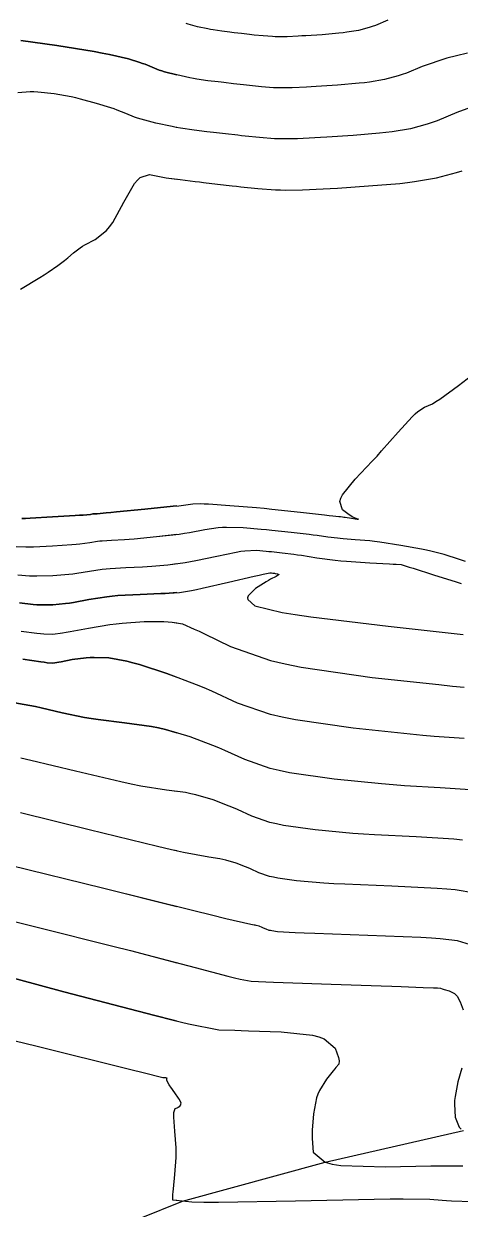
# Model space of a CAD drawing. Header units: metres. Extents: x 837475 to 838479, y 1189012 to 1191015.
# Drawn here: x 837866.5 to 837890.5, y 1190146 to 1190211.1 of the extents above; entities that cross this region are included whole.
import ezdxf

# ---------------------------------------------------------------- set-up
doc = ezdxf.new("R2010")
doc.units = ezdxf.units.M
doc.header["$LTSCALE"] = 0.3
for name, color, linetype in [('COTAS 10', 1, 'Continuous'), ('COTAS INT', 252, 'Continuous'), ('DRENAJE', 5, 'Continuous')]:
    doc.layers.add(name, color=color, linetype=linetype)

msp = doc.modelspace()

# ---------------------------------------------------------------- linework, layer by layer
at = {"layer": 'COTAS 10'}
for points in [[(837866.408, 1190183.908), (837866.613, 1190183.916), (837866.86, 1190183.928), (837868.096, 1190183.995), (837869.33, 1190184.07), (837869.575, 1190184.087), (837869.779, 1190184.101), (837870.169, 1190184.138), (837870.297, 1190184.158), (837870.336, 1190184.162), (837870.377, 1190184.166), (837870.536, 1190184.175), (837871.042, 1190184.216), (837871.301, 1190184.24), (837871.612, 1190184.27), (837873.162, 1190184.421), (837874.713, 1190184.58), (837875.024, 1190184.614), (837875.284, 1190184.643), (837875.794, 1190184.713), (837876.214, 1190184.725), (837876.416, 1190184.719), (837876.656, 1190184.707), (837877.835, 1190184.63), (837879.298, 1190184.509), (837879.717, 1190184.47), (837880.142, 1190184.429), (837881.726, 1190184.261), (837883.037, 1190184.113), (837883.29, 1190184.084), (837883.494, 1190184.061), (837883.834, 1190184.022), (837883.863, 1190184.018), (837883.881, 1190184.016), (837883.918, 1190184.014), (837884.035, 1190183.998), (837884.096, 1190183.989), (837884.168, 1190183.978), (837884.528, 1190183.921), (837884.839, 1190183.874), (837884.88, 1190183.87), (837884.901, 1190183.87), (837884.815, 1190183.899), (837884.563, 1190184.007), (837884.48, 1190184.056), (837884.39, 1190184.114), (837884.02, 1190184.392), (837883.878, 1190184.852), (837883.934, 1190185.024), (837884.03, 1190185.215), (837884.721, 1190186.066), (837885.666, 1190187.058), (837885.924, 1190187.337), (837886.18, 1190187.618), (837887.09, 1190188.651), (837887.858, 1190189.498), (837888.025, 1190189.661), (837888.172, 1190189.793), (837888.539, 1190190.016), (837888.968, 1190190.213), (837889.155, 1190190.33), (837889.372, 1190190.473), (837890.399, 1190191.216), (837891.835, 1190192.312)], [(837874.92346, 1190184.60301), (837874.713, 1190184.58), (837873.162, 1190184.421), (837871.612, 1190184.27), (837871.301, 1190184.24), (837871.042, 1190184.216), (837870.536, 1190184.175), (837870.377, 1190184.166), (837870.336, 1190184.162), (837870.297, 1190184.158), (837870.169, 1190184.138), (837869.779, 1190184.101), (837869.575, 1190184.087), (837869.33, 1190184.07), (837868.096, 1190183.995), (837866.86, 1190183.928), (837866.613, 1190183.916), (837866.408, 1190183.908)], [(837866.45, 1190176.183), (837867.442, 1190176.038), (837867.638, 1190176.011), (837867.801, 1190175.99), (837868.109, 1190175.958), (837868.326, 1190175.992), (837868.432, 1190176.011), (837868.557, 1190176.035), (837869.175, 1190176.157), (837869.938, 1190176.263), (837870.154, 1190176.276), (837870.373, 1190176.283), (837871.183, 1190176.25), (837872.175, 1190176.072), (837872.509, 1190175.986), (837872.869, 1190175.886), (837874.381, 1190175.393), (837874.92346, 1190175.18803)], [(837890.722, 1190171.828), (837889.07, 1190171.939), (837888.444, 1190171.994), (837887.745, 1190172.061), (837884.611, 1190172.391), (837881.441, 1190172.845), (837880.718, 1190172.991), (837880.064, 1190173.144), (837878.263, 1190173.768), (837876.84, 1190174.43), (837876.424, 1190174.607), (837875.998, 1190174.782), (837874.381, 1190175.393), (837872.869, 1190175.886), (837872.509, 1190175.986), (837872.175, 1190176.072), (837871.183, 1190176.25), (837870.373, 1190176.283), (837870.154, 1190176.276), (837869.938, 1190176.263), (837869.175, 1190176.157), (837868.557, 1190176.035), (837868.432, 1190176.011), (837868.326, 1190175.992), (837868.109, 1190175.958), (837867.801, 1190175.99), (837867.638, 1190176.011), (837867.442, 1190176.038), (837866.45, 1190176.183)], [(837863.621, 1190162.366), (837867.324, 1190161.447), (837871.41, 1190160.42), (837872.378, 1190160.174), (837873.275, 1190159.944), (837874.92346, 1190159.51199)], [(837863.621, 1190162.366), (837867.324, 1190161.447), (837871.41, 1190160.42), (837872.378, 1190160.174), (837873.275, 1190159.944), (837875.927, 1190159.249), (837877.73, 1190158.775), (837878.093, 1190158.685), (837878.396, 1190158.611), (837878.999, 1190158.492), (837879.807, 1190158.465), (837880.24, 1190158.45), (837880.764, 1190158.432), (837883.413, 1190158.336), (837886.159, 1190158.238), (837886.744, 1190158.217), (837887.253, 1190158.199), (837888.458, 1190158.156), (837889.036, 1190158.134), (837889.15, 1190158.129), (837889.243, 1190158.124), (837889.412, 1190158.109), (837889.509, 1190158.08), (837889.557, 1190158.066), (837889.613, 1190158.049), (837889.893, 1190157.966), (837890.192, 1190157.812), (837890.26, 1190157.75), (837890.322, 1190157.68), (837890.496, 1190157.358), (837890.655, 1190156.922)], [(837890.587, 1190153.719), (837890.364, 1190152.961), (837890.213, 1190152.155), (837890.192, 1190151.942), (837890.18, 1190151.734), (837890.211, 1190151.021), (837890.439, 1190150.476), (837890.551, 1190150.373)]]:
    msp.add_lwpolyline(points, dxfattribs=at)
at = {"layer": 'COTAS INT'}
for points in [[(837886.515, 1190211.281), (837885.839, 1190210.997), (837885.662, 1190210.933), (837885.49, 1190210.875), (837884.907, 1190210.719), (837884.266, 1190210.613), (837884.056, 1190210.587), (837883.833, 1190210.562), (837882.914, 1190210.484), (837882.004, 1190210.425), (837881.786, 1190210.412), (837881.584, 1190210.4), (837880.98, 1190210.371), (837880.47, 1190210.366), (837880.328, 1190210.369), (837880.185, 1190210.375), (837879.666, 1190210.413), (837879.167, 1190210.464), (837879.037, 1190210.478), (837878.91, 1190210.492), (837878.482, 1190210.54), (837878.068, 1190210.589), (837877.95, 1190210.603), (837877.831, 1190210.617), (837877.39, 1190210.671), (837876.912, 1190210.743), (837876.771, 1190210.769), (837876.625, 1190210.797), (837876.065, 1190210.919), (837875.547, 1190211.053), (837875.428, 1190211.089)], [(837866.35, 1190210.173), (837868.336, 1190209.894), (837870.373, 1190209.559), (837870.823, 1190209.476), (837871.224, 1190209.399), (837872.26, 1190209.157), (837872.895, 1190208.958), (837873.042, 1190208.907), (837873.177, 1190208.858), (837873.563, 1190208.696), (837873.957, 1190208.54), (837874.097, 1190208.495), (837874.251, 1190208.449), (837874.92, 1190208.276), (837874.92346, 1190208.27524)], [(837890.895, 1190209.461), (837890.296, 1190209.323), (837889.765, 1190209.19), (837888.411, 1190208.743), (837887.538, 1190208.376), (837887.31, 1190208.293), (837887.088, 1190208.219), (837886.336, 1190208.017), (837885.507, 1190207.88), (837885.237, 1190207.847), (837884.949, 1190207.815), (837883.762, 1190207.714), (837882.587, 1190207.637), (837882.306, 1190207.62), (837882.045, 1190207.605), (837881.265, 1190207.568), (837880.607, 1190207.561), (837880.423, 1190207.565), (837880.239, 1190207.573), (837879.569, 1190207.622), (837878.924, 1190207.688), (837878.756, 1190207.706), (837878.593, 1190207.724), (837878.04, 1190207.786), (837877.506, 1190207.849), (837877.354, 1190207.867), (837877.2, 1190207.886), (837876.63, 1190207.955), (837876.014, 1190208.048), (837875.831, 1190208.081), (837875.643, 1190208.117), (837874.92, 1190208.276), (837874.251, 1190208.449), (837874.097, 1190208.495), (837873.957, 1190208.54), (837873.563, 1190208.696), (837873.177, 1190208.858), (837873.042, 1190208.907), (837872.895, 1190208.958), (837872.26, 1190209.157), (837871.224, 1190209.399), (837870.823, 1190209.476), (837870.373, 1190209.559), (837868.336, 1190209.894), (837866.35, 1190210.173)], [(837891.605, 1190206.688), (837890.308, 1190206.204), (837889.238, 1190205.755), (837888.959, 1190205.653), (837888.687, 1190205.562), (837887.765, 1190205.315), (837886.749, 1190205.148), (837886.418, 1190205.106), (837886.065, 1190205.067), (837884.61, 1190204.943), (837883.17, 1190204.849), (837882.826, 1190204.829), (837882.506, 1190204.811), (837881.55, 1190204.765), (837880.744, 1190204.756), (837880.519, 1190204.762), (837880.293, 1190204.77), (837879.472, 1190204.831), (837878.682, 1190204.912), (837878.476, 1190204.934), (837878.275, 1190204.956), (837877.598, 1190205.032), (837876.943, 1190205.109), (837876.757, 1190205.132), (837876.569, 1190205.154), (837875.87, 1190205.24), (837875.115, 1190205.353), (837874.891, 1190205.394), (837874.66, 1190205.438), (837873.774, 1190205.632), (837872.955, 1190205.844), (837872.766, 1190205.901), (837872.594, 1190205.956), (837872.112, 1190206.147), (837871.639, 1190206.346), (837871.474, 1190206.406), (837871.293, 1190206.468), (837870.515, 1190206.712), (837869.623, 1190206.95), (837869.37, 1190207.008), (837869.115, 1190207.063), (837868.172, 1190207.233), (837867.285, 1190207.332), (837867.064, 1190207.342), (837866.855, 1190207.344), (837866.189, 1190207.289)], [(837874.92346, 1190205.38806), (837874.891, 1190205.394), (837874.66, 1190205.438), (837873.774, 1190205.632), (837872.955, 1190205.844), (837872.766, 1190205.901), (837872.594, 1190205.956), (837872.112, 1190206.147), (837871.639, 1190206.346), (837871.474, 1190206.406), (837871.293, 1190206.468), (837870.515, 1190206.712), (837869.623, 1190206.95), (837869.37, 1190207.008), (837869.115, 1190207.063), (837868.172, 1190207.233), (837867.285, 1190207.332), (837867.064, 1190207.342), (837866.855, 1190207.344), (837866.189, 1190207.289)], [(837866.337, 1190196.501), (837867.398, 1190197.153), (837867.633, 1190197.301), (837867.842, 1190197.435), (837868.383, 1190197.8), (837868.742, 1190198.074), (837868.837, 1190198.15), (837868.929, 1190198.227), (837869.243, 1190198.502), (837869.607, 1190198.782), (837869.73, 1190198.86), (837869.864, 1190198.939), (837870.429, 1190199.229), (837871.055, 1190199.721), (837871.228, 1190199.928), (837871.399, 1190200.165), (837872.016, 1190201.276), (837872.603, 1190202.307), (837872.757, 1190202.494), (837872.907, 1190202.638), (837873.415, 1190202.802), (837873.969, 1190202.69), (837874.147, 1190202.66), (837874.336, 1190202.63), (837875.11, 1190202.524), (837875.937, 1190202.423), (837876.16, 1190202.396), (837876.381, 1190202.369), (837877.156, 1190202.278), (837877.958, 1190202.187), (837878.195, 1190202.162), (837878.439, 1190202.136), (837879.375, 1190202.04), (837880.347, 1190201.968), (837880.614, 1190201.958), (837880.881, 1190201.951), (837881.835, 1190201.961), (837882.968, 1190202.016), (837883.346, 1190202.037), (837883.753, 1190202.062), (837885.459, 1190202.173), (837887.181, 1190202.319), (837887.599, 1190202.366), (837887.991, 1190202.415), (837889.193, 1190202.613), (837890.285, 1190202.906), (837890.607, 1190203.014)], [(837866.337, 1190196.501), (837867.398, 1190197.153), (837867.633, 1190197.301), (837867.842, 1190197.435), (837868.383, 1190197.8), (837868.742, 1190198.074), (837868.837, 1190198.15), (837868.929, 1190198.227), (837869.243, 1190198.502), (837869.607, 1190198.782), (837869.73, 1190198.86), (837869.864, 1190198.939), (837870.429, 1190199.229), (837871.055, 1190199.721), (837871.228, 1190199.928), (837871.399, 1190200.165), (837872.016, 1190201.276), (837872.603, 1190202.307), (837872.757, 1190202.494), (837872.907, 1190202.638), (837873.415, 1190202.802), (837873.969, 1190202.69), (837874.147, 1190202.66), (837874.336, 1190202.63), (837874.92346, 1190202.54955)], [(837890.784, 1190181.556), (837890.464, 1190181.659), (837889.62, 1190181.93), (837888.889, 1190182.124), (837888.64, 1190182.178), (837888.37, 1190182.234), (837887.23, 1190182.436), (837886.071, 1190182.609), (837885.79, 1190182.645), (837885.526, 1190182.676), (837884.719, 1190182.746), (837884.069, 1190182.791), (837883.904, 1190182.806), (837883.745, 1190182.822), (837883.228, 1190182.89), (837882.631, 1190182.975), (837882.422, 1190183.002), (837882.195, 1190183.031), (837881.215, 1190183.145), (837880.138, 1190183.259), (837879.849, 1190183.287), (837879.565, 1190183.314), (837878.571, 1190183.396), (837877.658, 1190183.422), (837877.424, 1190183.413), (837877.198, 1190183.397), (837876.453, 1190183.281), (837875.625, 1190183.123), (837875.348, 1190183.081), (837875.05, 1190183.04), (837873.799, 1190182.897), (837872.576, 1190182.783), (837872.296, 1190182.76), (837872.04, 1190182.74), (837871.329, 1190182.698), (837870.814, 1190182.668), (837870.683, 1190182.656), (837870.557, 1190182.642), (837870.144, 1190182.576), (837869.599, 1190182.501), (837869.39, 1190182.48), (837869.156, 1190182.46), (837868.098, 1190182.387), (837867.048, 1190182.34), (837866.818, 1190182.335), (837866.615, 1190182.334), (837866.099, 1190182.362)], [(837874.92346, 1190183.02554), (837873.799, 1190182.897), (837872.576, 1190182.783), (837872.296, 1190182.76), (837872.04, 1190182.74), (837871.329, 1190182.698), (837870.814, 1190182.668), (837870.683, 1190182.656), (837870.557, 1190182.642), (837870.144, 1190182.576), (837869.599, 1190182.501), (837869.39, 1190182.48), (837869.156, 1190182.46), (837868.098, 1190182.387), (837867.048, 1190182.34), (837866.818, 1190182.335), (837866.615, 1190182.334), (837866.099, 1190182.362)], [(837866.187, 1190180.817), (837866.822, 1190180.76), (837867.023, 1190180.754), (837867.237, 1190180.752), (837868.101, 1190180.78), (837868.982, 1190180.85), (837869.205, 1190180.874), (837869.419, 1190180.901), (837870.119, 1190181.015), (837870.817, 1190181.125), (837871.03, 1190181.149), (837871.251, 1190181.17), (837872.121, 1190181.22), (837873.038, 1190181.263), (837873.29, 1190181.279), (837873.541, 1190181.296), (837874.436, 1190181.373), (837875.387, 1190181.499), (837875.672, 1190181.548), (837875.967, 1190181.603), (837877.112, 1190181.848), (837878.183, 1190182.069), (837878.432, 1190182.108), (837878.659, 1190182.137), (837879.306, 1190182.162), (837879.831, 1190182.118), (837879.982, 1190182.105), (837880.134, 1190182.09), (837880.703, 1190182.03), (837881.352, 1190181.948), (837881.555, 1190181.92), (837881.768, 1190181.889), (837882.623, 1190181.758), (837883.628, 1190181.626), (837883.936, 1190181.594), (837884.256, 1190181.565), (837885.521, 1190181.478), (837886.606, 1190181.42), (837886.814, 1190181.409), (837886.981, 1190181.4), (837887.25, 1190181.385), (837887.528, 1190181.298), (837887.701, 1190181.243), (837887.915, 1190181.174), (837889.037, 1190180.817), (837890.266, 1190180.425), (837890.548, 1190180.335)], [(837866.187, 1190180.817), (837866.822, 1190180.76), (837867.023, 1190180.754), (837867.237, 1190180.752), (837868.101, 1190180.78), (837868.982, 1190180.85), (837869.205, 1190180.874), (837869.419, 1190180.901), (837870.119, 1190181.015), (837870.817, 1190181.125), (837871.03, 1190181.149), (837871.251, 1190181.17), (837872.121, 1190181.22), (837873.038, 1190181.263), (837873.29, 1190181.279), (837873.541, 1190181.296), (837874.436, 1190181.373), (837874.92346, 1190181.43758)], [(837866.275, 1190179.272), (837867.028, 1190179.186), (837867.228, 1190179.173), (837867.425, 1190179.165), (837868.104, 1190179.173), (837868.808, 1190179.239), (837869.02, 1190179.268), (837869.239, 1190179.3), (837870.095, 1190179.454), (837871.077, 1190179.609), (837871.376, 1190179.643), (837871.688, 1190179.672), (837872.913, 1190179.743), (837874.037, 1190179.786), (837874.284, 1190179.798), (837874.505, 1190179.809), (837875.073, 1190179.849), (837875.724, 1190179.959), (837875.996, 1190180.015), (837876.309, 1190180.082), (837877.771, 1190180.416), (837879.168, 1190180.741), (837879.439, 1190180.803), (837879.66, 1190180.852), (837880.042, 1190180.928), (837880.098, 1190180.923), (837880.114, 1190180.922), (837880.13, 1190180.92), (837880.191, 1190180.914), (837880.27, 1190180.904), (837880.298, 1190180.9), (837880.328, 1190180.895), (837880.459, 1190180.875), (837880.535, 1190180.838), (837880.532, 1190180.823), (837880.517, 1190180.807), (837880.374, 1190180.729), (837880.073, 1190180.572), (837879.958, 1190180.505), (837879.829, 1190180.428), (837879.252, 1190180.065), (837878.839, 1190179.659), (837878.814, 1190179.554), (837878.828, 1190179.453), (837879.201, 1190179.118), (837880.706, 1190178.756), (837881.433, 1190178.639), (837882.295, 1190178.513), (837886.532, 1190177.996), (837890.658, 1190177.539)], [(837874.92346, 1190179.83847), (837874.505, 1190179.809), (837874.284, 1190179.798), (837874.037, 1190179.786), (837872.913, 1190179.743), (837871.688, 1190179.672), (837871.376, 1190179.643), (837871.077, 1190179.609), (837870.095, 1190179.454), (837869.239, 1190179.3), (837869.02, 1190179.268), (837868.808, 1190179.239), (837868.104, 1190179.173), (837867.425, 1190179.165), (837867.228, 1190179.173), (837867.028, 1190179.186), (837866.275, 1190179.272)], [(837866.362, 1190177.727), (837867.235, 1190177.612), (837867.433, 1190177.592), (837867.613, 1190177.577), (837868.107, 1190177.566), (837868.634, 1190177.629), (837868.835, 1190177.661), (837869.059, 1190177.7), (837870.07, 1190177.893), (837871.249, 1190178.09), (837871.58, 1190178.131), (837871.914, 1190178.167), (837873.134, 1190178.246), (837874.205, 1190178.252), (837874.444, 1190178.241), (837874.658, 1190178.224), (837874.92346, 1190178.1739)], [(837866.362, 1190177.727), (837867.235, 1190177.612), (837867.433, 1190177.592), (837867.613, 1190177.577), (837868.107, 1190177.566), (837868.634, 1190177.629), (837868.835, 1190177.661), (837869.059, 1190177.7), (837870.07, 1190177.893), (837871.249, 1190178.09), (837871.58, 1190178.131), (837871.914, 1190178.167), (837873.134, 1190178.246), (837874.205, 1190178.252), (837874.444, 1190178.241), (837874.658, 1190178.224), (837875.225, 1190178.117), (837875.877, 1190177.839), (837876.145, 1190177.714), (837876.451, 1190177.569), (837877.871, 1190176.872), (837880.078, 1190176.108), (837880.88, 1190175.92), (837881.765, 1190175.742), (837885.651, 1190175.185), (837889.324, 1190174.786), (837890.075, 1190174.708), (837890.711, 1190174.645)], [(837865.71, 1190173.84), (837866.838, 1190173.639), (837867.152, 1190173.576), (837867.468, 1190173.51), (837868.62, 1190173.243), (837869.849, 1190172.982), (837870.215, 1190172.921), (837870.592, 1190172.863), (837872.043, 1190172.692), (837873.522, 1190172.487), (837873.916, 1190172.408), (837874.304, 1190172.32), (837874.92346, 1190172.13656)], [(837891.05, 1190168.998), (837889.397, 1190169.124), (837887.429, 1190169.233), (837886.813, 1190169.281), (837886.166, 1190169.336), (837883.571, 1190169.597), (837881.116, 1190169.949), (837880.556, 1190170.061), (837880.05, 1190170.18), (837878.655, 1190170.664), (837877.552, 1190171.176), (837877.23, 1190171.314), (837876.901, 1190171.449), (837875.648, 1190171.922), (837874.304, 1190172.32), (837873.916, 1190172.408), (837873.522, 1190172.487), (837872.043, 1190172.692), (837870.592, 1190172.863), (837870.215, 1190172.921), (837869.849, 1190172.982), (837868.62, 1190173.243), (837867.468, 1190173.51), (837867.152, 1190173.576), (837866.838, 1190173.639), (837865.71, 1190173.84)], [(837874.92346, 1190168.91898), (837874.359, 1190168.997), (837872.936, 1190169.217), (837872.42, 1190169.32), (837871.851, 1190169.441), (837869.358, 1190170.029), (837866.9, 1190170.626), (837866.353, 1190170.752)], [(837890.616, 1190166.247), (837890.143, 1190166.296), (837888.071, 1190166.419), (837885.789, 1190166.527), (837885.182, 1190166.567), (837884.587, 1190166.61), (837882.532, 1190166.803), (837880.791, 1190167.053), (837880.394, 1190167.132), (837880.035, 1190167.217), (837879.046, 1190167.559), (837878.265, 1190167.923), (837878.037, 1190168.02), (837877.803, 1190168.116), (837876.915, 1190168.451), (837875.962, 1190168.733), (837875.687, 1190168.796), (837875.408, 1190168.852), (837874.359, 1190168.997), (837872.936, 1190169.217), (837872.42, 1190169.32), (837871.851, 1190169.441), (837869.358, 1190170.029), (837866.9, 1190170.626), (837866.353, 1190170.752)], [(837874.92346, 1190165.65056), (837874.625, 1190165.718), (837873.853, 1190165.899), (837870.096, 1190166.815), (837866.331, 1190167.742)], [(837891.294, 1190163.328), (837890.222, 1190163.51), (837889.764, 1190163.554), (837889.236, 1190163.594), (837886.746, 1190163.715), (837884.148, 1190163.821), (837883.551, 1190163.853), (837883.008, 1190163.885), (837881.492, 1190164.009), (837880.466, 1190164.156), (837880.232, 1190164.203), (837880.021, 1190164.253), (837879.438, 1190164.455), (837878.978, 1190164.669), (837878.843, 1190164.726), (837878.705, 1190164.783), (837878.182, 1190164.981), (837877.62, 1190165.147), (837877.458, 1190165.184), (837877.294, 1190165.217), (837876.676, 1190165.302), (837875.28, 1190165.57), (837874.625, 1190165.718), (837873.853, 1190165.899), (837870.096, 1190166.815), (837866.331, 1190167.742)], [(837874.92346, 1190162.58803), (837870.835, 1190163.602), (837865.762, 1190164.858)], [(837891.072, 1190160.498), (837890.353, 1190160.719), (837889.398, 1190160.829), (837888.911, 1190160.86), (837888.328, 1190160.892), (837885.42, 1190161.01), (837882.507, 1190161.116), (837881.92, 1190161.139), (837881.43, 1190161.16), (837880.452, 1190161.215), (837880.141, 1190161.26), (837880.07, 1190161.274), (837880.006, 1190161.289), (837879.83, 1190161.35), (837879.69, 1190161.415), (837879.649, 1190161.433), (837879.607, 1190161.45), (837879.449, 1190161.51), (837879.279, 1190161.56), (837879.23, 1190161.571), (837879.18, 1190161.581), (837878.992, 1190161.607), (837877.624, 1190161.924), (837876.83, 1190162.117), (837875.855, 1190162.357), (837870.835, 1190163.602), (837865.762, 1190164.858)], [(837863.774, 1190159.247), (837868.717, 1190157.92), (837873.712, 1190156.608), (837874.717, 1190156.356), (837875.557, 1190156.153), (837877.226, 1190155.823), (837878.115, 1190155.798), (837878.463, 1190155.786), (837878.857, 1190155.773), (837880.648, 1190155.71), (837882.37, 1190155.529), (837882.719, 1190155.441), (837883.014, 1190155.337), (837883.619, 1190154.826), (837883.801, 1190154.314), (837883.828, 1190154.209), (837883.845, 1190154.12), (837883.826, 1190153.931), (837883.669, 1190153.757), (837883.601, 1190153.676), (837883.522, 1190153.581), (837883.143, 1190153.124), (837882.761, 1190152.498), (837882.678, 1190152.297), (837882.606, 1190152.084), (837882.432, 1190151.214), (837882.364, 1190150.314), (837882.359, 1190150.081), (837882.36, 1190149.856), (837882.413, 1190149.103), (837883.079, 1190148.55), (837883.466, 1190148.451), (837883.942, 1190148.375), (837886.394, 1190148.297), (837888.888, 1190148.35), (837889.39, 1190148.357), (837889.81, 1190148.361), (837890.647, 1190148.346)], [(837874.92346, 1190156.30611), (837874.717, 1190156.356), (837873.712, 1190156.608), (837868.717, 1190157.92), (837863.774, 1190159.247)], [(837874.92346, 1190146.44624), (837874.707, 1190146.469), (837874.71, 1190146.789), (837874.72, 1190146.931), (837874.734, 1190147.095), (837874.814, 1190147.882), (837874.88, 1190148.818), (837874.883, 1190149.077), (837874.881, 1190149.335), (837874.819, 1190150.266), (837874.759, 1190151.021), (837874.758, 1190151.168), (837874.763, 1190151.289), (837874.838, 1190151.5), (837874.946, 1190151.543), (837874.973, 1190151.557), (837874.998, 1190151.572), (837875.079, 1190151.634), (837875.134, 1190151.703), (837875.144, 1190151.723), (837875.151, 1190151.743), (837875.156, 1190151.817), (837875.096, 1190151.949), (837875.062, 1190152.005), (837875.021, 1190152.069), (837874.811, 1190152.372), (837874.591, 1190152.682), (837874.545, 1190152.751), (837874.504, 1190152.812), (837874.409, 1190152.97), (837874.37, 1190153.064), (837874.366, 1190153.084), (837874.364, 1190153.102), (837874.381, 1190153.145), (837874.391, 1190153.166), (837874.386, 1190153.17), (837874.377, 1190153.174), (837874.313, 1190153.181), (837874.236, 1190153.184), (837874.218, 1190153.186), (837874.202, 1190153.187), (837874.157, 1190153.195), (837873.065, 1190153.468), (837872.389, 1190153.636), (837867.172, 1190154.935), (837862.539, 1190156.038)], [(837891.171, 1190146.376), (837890.013, 1190146.418), (837889.747, 1190146.432), (837889.504, 1190146.446), (837888.822, 1190146.505), (837887.369, 1190146.531), (837886.64, 1190146.524), (837885.768, 1190146.512), (837881.441, 1190146.42), (837877.213, 1190146.348), (837876.405, 1190146.349), (837875.753, 1190146.359), (837874.707, 1190146.469), (837874.71, 1190146.789), (837874.72, 1190146.931), (837874.734, 1190147.095), (837874.814, 1190147.882), (837874.88, 1190148.818), (837874.883, 1190149.077), (837874.881, 1190149.335), (837874.819, 1190150.266), (837874.759, 1190151.021), (837874.758, 1190151.168), (837874.763, 1190151.289), (837874.838, 1190151.5), (837874.946, 1190151.543), (837874.973, 1190151.557), (837874.998, 1190151.572), (837875.079, 1190151.634), (837875.134, 1190151.703), (837875.144, 1190151.723), (837875.151, 1190151.743), (837875.156, 1190151.817), (837875.096, 1190151.949), (837875.062, 1190152.005), (837875.021, 1190152.069), (837874.811, 1190152.372), (837874.591, 1190152.682), (837874.545, 1190152.751), (837874.504, 1190152.812), (837874.409, 1190152.97), (837874.37, 1190153.064), (837874.366, 1190153.084), (837874.364, 1190153.102), (837874.381, 1190153.145), (837874.391, 1190153.166), (837874.386, 1190153.17), (837874.377, 1190153.174), (837874.313, 1190153.181), (837874.236, 1190153.184), (837874.218, 1190153.186), (837874.202, 1190153.187), (837874.157, 1190153.195), (837873.065, 1190153.468), (837872.389, 1190153.636), (837867.172, 1190154.935), (837862.539, 1190156.038)]]:
    msp.add_lwpolyline(points, dxfattribs=at)
at = {"layer": 'DRENAJE'}
for p, q in [((837883.079, 1190148.55), (837890.685, 1190150.292)), ((837875.23, 1190146.414), (837883.079, 1190148.55)), ((837865.297, 1190142.429), (837875.23, 1190146.414))]:
    msp.add_line(p, q, dxfattribs=at)

doc.saveas('drawing.dxf')
